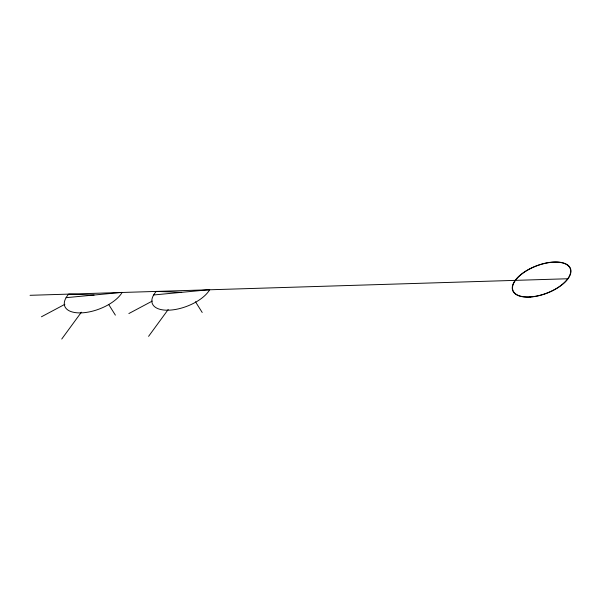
<?xml version="1.0" encoding="UTF-8"?>
<svg xmlns="http://www.w3.org/2000/svg" width="601" height="601" viewBox="0 0 601 601"><rect width="100%" height="100%" fill="white"/><g stroke="black" fill="none" stroke-linecap="round" stroke-linejoin="round"><path stroke-width="0.9" d="M61.745 339.032L81.368 312.197M148.582 336.357L168.205 309.515M41.446 316.787L64.863 304.316M128.862 313.549L152.278 301.071M66.102 297.668L122.168 292.371A31.44 14.905 -20.9 0 1 81.15 312.881A31.44 14.905 -20.9 0 1 68.687 294.107L94.132 295.023M153.653 294.971L209.719 289.674A31.44 14.905 -20.9 0 1 168.701 310.184A31.44 14.905 -20.9 0 1 156.237 291.41L181.682 292.326M30.05 295.309L567.998 278.744M195.49 301.777L202.206 312.467M108.661 304.452L115.377 315.142M530.127 296.902A30.643 14.529 -20.9 0 0 570.484 269.466A30.643 14.529 -20.9 0 0 524.17 272.291A30.643 14.529 -20.9 0 0 530.127 296.902M530.382 297.037A30.929 14.664 -20.9 0 0 570.702 269.18A30.929 14.664 -20.9 0 0 523.696 272.441A30.929 14.664 -20.9 0 0 530.382 297.037"/></g></svg>
